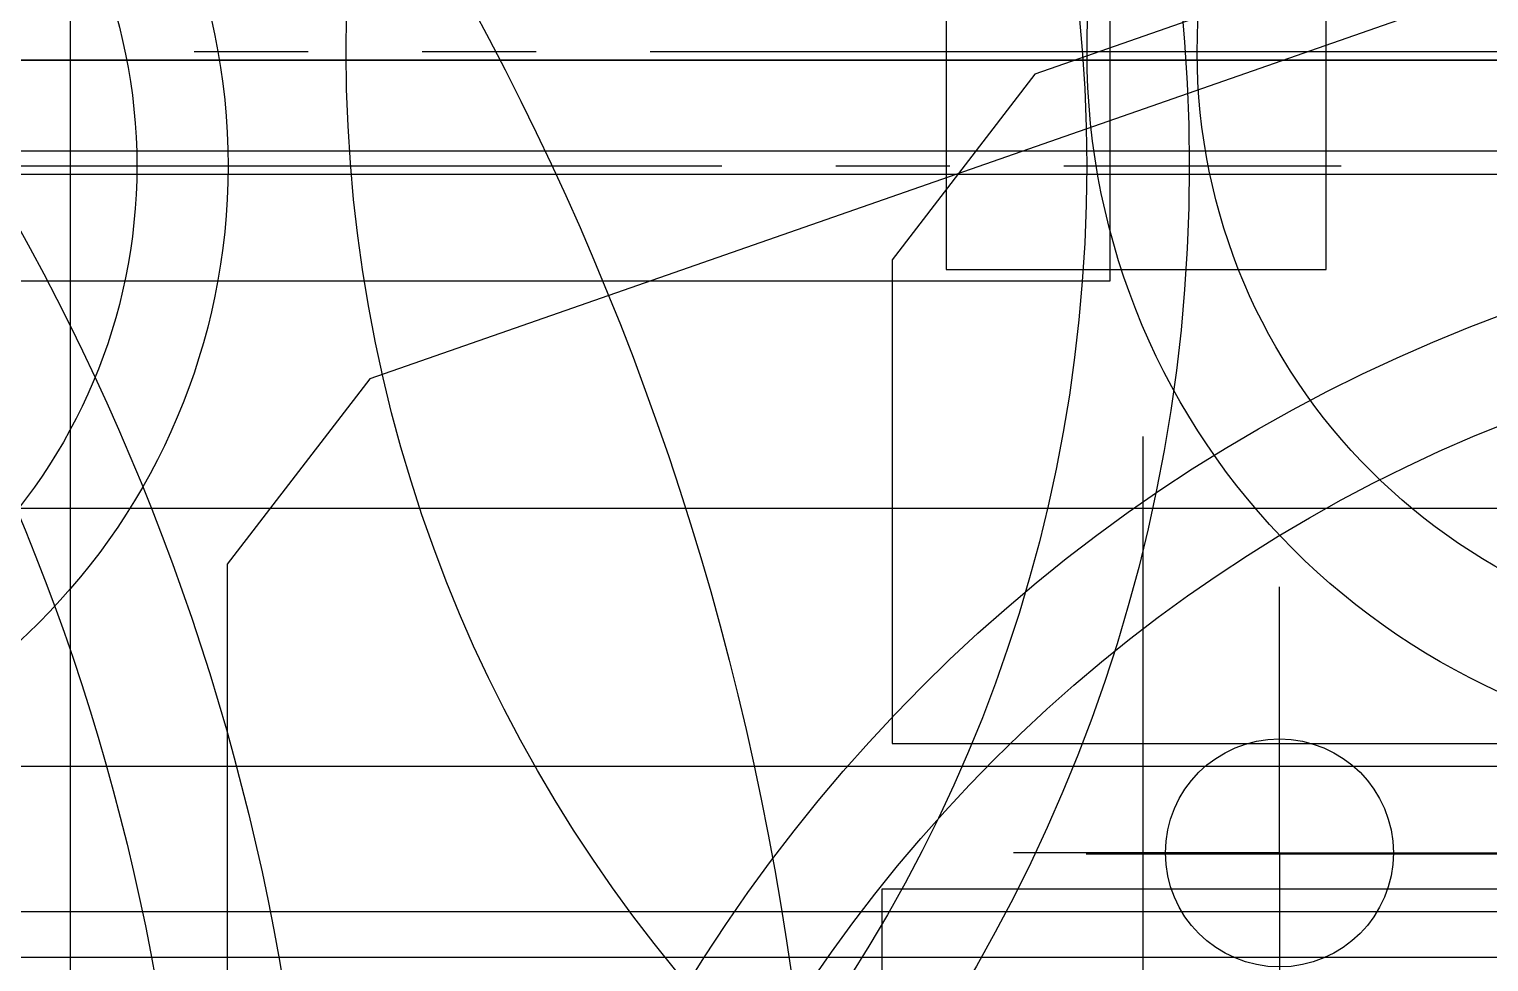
# Model space of a CAD drawing. Extents: x -381 to 213, y -63 to 250.
# Drawn here: x -90.64 to -71.43, y 18.1 to 30.37 of the extents above; entities that cross this region are included whole.
import ezdxf

# ---------------------------------------------------------------- set-up
doc = ezdxf.new("R2010")
doc.units = 0
doc.header["$MEASUREMENT"] = 0
for name, pattern in [('K5LT65535', [0]), ('K5LT_AXLED', [19.5, 15, -1.5, 1.5, -1.5]), ('K5LT_BASIC', [0])]:
    doc.linetypes.add(name, pattern=pattern)
doc.layers.add('Системный слой', color=7, linetype='Continuous')

# ---------------------------------------------------------------- blocks, each defined once
blk = doc.blocks.new('*U')
at = {"layer": 'Системный слой', "color": 5, "linetype": 'K5LT_BASIC'}
for p, q in [((-120.649, 31.806), (-120.649, 24.306)), ((-115.649, 24.306), (-115.649, 31.806)), ((20.099, -1.68), (20.099, 28.32)), ((-120.649, 24.306), (-115.649, 24.306)), ((43.495, 21.831), (-41.505, 21.831)), ((33.378, 11.223), (-46.622, 11.223)), ((156.17, 1.223), (-168.83, 1.223)), ((-46.622, 1.223), (33.378, 1.223)), ((-168.83, -0.277), (156.17, -0.277)), ((0.099, -1.68), (20.099, -1.68))]:
    blk.add_line(p, q, dxfattribs=at)
at = {"layer": 'Системный слой', "color": 30, "linetype": 'K5LT_AXLED'}
for p, q in [((-118.058, 12.608), (-118.058, 22.108)), ((-118.058, 12.608), (-127.558, 12.608)), ((29.045, 1.333), (8.045, 1.333)), ((29.045, 1.333), (14.545, 1.333)), ((29.045, 1.333), (19.245, 1.333)), ((-0.009, -0.168), (23.141, -0.168)), ((-0.009, -0.168), (21.791, -0.168)), ((-0.009, -0.168), (9.291, -0.168)), ((22.327, -9.208), (22.327, -5.708)), ((22.327, -9.208), (18.827, -9.208)), ((22.327, -9.208), (25.827, -9.208)), ((22.327, -9.208), (22.327, -12.708))]:
    blk.add_line(p, q, dxfattribs=at)
blk = doc.blocks.new('*F')
at = {"layer": 'Системный слой', "color": 5, "linetype": 'K5LT65535'}
for points in [[(-51.102, 49.761), (-128.234, 22.87), (-130.112, 20.429), (-130.112, 14.065), (-53.877, 14.065), (-43.829, 42.392), (-43.829, 45.933)], [(57.084, 15.692), (54.357, 42.488), (52.06, 44.784), (7.561, 44.784), (6.412, 41.243), (6.412, -18.732)], [(-2.296, 17.128), (-38.374, 17.128), (-38.374, 39.425), (-36.125, 41.674), (-4.114, 41.674), (-2.313, 39.736), (-2.296, 17.128)], [(61.31, -34.166), (-32.345, -34.121), (-47.082, -29.094), (-58.662, -6.988), (-60.958, -2.49), (-65.073, -0.385), (-75.983, 2.103), (-86.605, 2.103), (-95.888, 2.103), (-104.022, -0.385), (-108.998, -5.361), (-114.262, -13.687), (-130.243, -13.687), (-130.243, 12.152), (-51.58, 12.152), (-42.01, -15.983), (-39.427, -18.567), (-35.886, -20.385), (-31.867, -21.534), (54.835, -21.534), (57.084, -19.285), (57.084, 15.692), (64.596, 15.692), (64.622, 7.622)]]:
    blk.add_lwpolyline(points, dxfattribs=at)
at = {"layer": 'Системный слой', "color": 5, "linetype": 'K5LT_BASIC'}
for centre, radius in [((94.013, 5.981), 62.534), ((94.013, 5.981), 62.534), ((94.013, 5.981), 37.817), ((94.013, 5.981), 37.817), ((94.013, 5.981), 31.192), ((94.013, 5.981), 31.192), ((94.013, 5.982), 29.543), ((94.013, 5.982), 29.543), ((-0.009, -0.168), 21.15), ((29.045, 1.333), 19), ((-0.009, -0.168), 19.8), ((29.045, 1.333), 9.25), ((29.045, 1.333), 7.8), ((-0.009, -0.168), 8.5), ((-0.009, -0.168), 7.3), ((22.327, -9.208), 1.5)]:
    blk.add_circle(centre, radius, dxfattribs=at)
at = {"layer": 'Системный слой'}
blk.add_blockref('*U', (0, 0), dxfattribs=at)
blk.add_blockref('*U', (0, 0), dxfattribs=at)
blk.add_blockref('*U', (0, 0), dxfattribs=at)
blk.add_blockref('*U', (0, 0), dxfattribs=at)
blk.add_blockref('*U', (0, 0), dxfattribs=at)
blk.add_blockref('*U', (0, 0), dxfattribs=at)
blk.add_blockref('*U', (0, 0), dxfattribs=at)
blk.add_blockref('*U', (0, 0), dxfattribs=at)
blk.add_blockref('*U', (0, 0), dxfattribs=at)
blk.add_blockref('*U', (0, 0), dxfattribs=at)
blk.add_blockref('*U', (0, 0), dxfattribs=at)
blk.add_blockref('*U', (0, 0), dxfattribs=at)
blk.add_blockref('*U', (0, 0), dxfattribs=at)
blk.add_blockref('*U', (0, 0), dxfattribs=at)
blk.add_blockref('*U', (0, 0), dxfattribs=at)
blk.add_blockref('*U', (0, 0), dxfattribs=at)
blk.add_blockref('*U', (0, 0), dxfattribs=at)
blk.add_blockref('*U', (0, 0), dxfattribs=at)
blk.add_blockref('*U', (0, 0), dxfattribs=at)
blk.add_blockref('*U', (0, 0), dxfattribs=at)
blk.add_blockref('*U', (0, 0), dxfattribs=at)
blk.add_blockref('*U', (0, 0), dxfattribs=at)
blk.add_blockref('*U', (0, 0), dxfattribs=at)
blk.add_blockref('*U', (0, 0), dxfattribs=at)
blk.add_blockref('*U', (0, 0), dxfattribs=at)
blk.add_blockref('*U', (0, 0), dxfattribs=at)
blk.add_blockref('*U', (0, 0), dxfattribs=at)
blk.add_blockref('*U', (0, 0), dxfattribs=at)
blk.add_blockref('*U', (0, 0), dxfattribs=at)
blk.add_blockref('*U', (0, 0), dxfattribs=at)
blk.add_blockref('*U', (0, 0), dxfattribs=at)
blk.add_blockref('*U', (0, 0), dxfattribs=at)
blk.add_blockref('*U', (0, 0), dxfattribs=at)
blk.add_blockref('*U', (0, 0), dxfattribs=at)
blk.add_blockref('*U', (0, 0), dxfattribs=at)
blk.add_blockref('*U', (0, 0), dxfattribs=at)
blk.add_blockref('*U', (0, 0), dxfattribs=at)
blk.add_blockref('*U', (0, 0), dxfattribs=at)
blk.add_blockref('*U', (0, 0), dxfattribs=at)
blk.add_blockref('*U', (0, 0), dxfattribs=at)
blk.add_blockref('*U', (0, 0), dxfattribs=at)
blk.add_blockref('*U', (0, 0), dxfattribs=at)
blk.add_blockref('*U', (0, 0), dxfattribs=at)
blk.add_blockref('*U', (0, 0), dxfattribs=at)
blk.add_blockref('*U', (0, 0), dxfattribs=at)
blk.add_blockref('*U', (0, 0), dxfattribs=at)
blk.add_blockref('*U', (0, 0), dxfattribs=at)
blk.add_blockref('*U', (0, 0), dxfattribs=at)
blk.add_blockref('*U', (0, 0), dxfattribs=at)
blk.add_blockref('*U', (0, 0), dxfattribs=at)
blk.add_blockref('*U', (0, 0), dxfattribs=at)
blk.add_blockref('*U', (0, 0), dxfattribs=at)
blk.add_blockref('*U', (0, 0), dxfattribs=at)
blk.add_blockref('*U', (0, 0), dxfattribs=at)
blk.add_blockref('*U', (0, 0), dxfattribs=at)
blk.add_blockref('*U', (0, 0), dxfattribs=at)
blk.add_blockref('*U', (0, 0), dxfattribs=at)
blk.add_blockref('*U', (0, 0), dxfattribs=at)
blk.add_blockref('*U', (0, 0), dxfattribs=at)
blk.add_blockref('*U', (0, 0), dxfattribs=at)
blk.add_blockref('*U', (0, 0), dxfattribs=at)
blk.add_blockref('*U', (0, 0), dxfattribs=at)
blk.add_blockref('*U', (0, 0), dxfattribs=at)
blk.add_blockref('*U', (0, 0), dxfattribs=at)
blk.add_blockref('*U', (0, 0), dxfattribs=at)
blk.add_blockref('*U', (0, 0), dxfattribs=at)
blk.add_blockref('*U', (0, 0), dxfattribs=at)
blk.add_blockref('*U', (0, 0), dxfattribs=at)
blk.add_blockref('*U', (0, 0), dxfattribs=at)
blk.add_blockref('*U', (0, 0), dxfattribs=at)
blk.add_blockref('*U', (0, 0), dxfattribs=at)
blk.add_blockref('*U', (0, 0), dxfattribs=at)
blk.add_blockref('*U', (0, 0), dxfattribs=at)
blk.add_blockref('*U', (0, 0), dxfattribs=at)
blk.add_blockref('*U', (0, 0), dxfattribs=at)
blk.add_blockref('*U', (0, 0), dxfattribs=at)
blk.add_blockref('*U', (0, 0), dxfattribs=at)
blk.add_blockref('*U', (0, 0), dxfattribs=at)
blk.add_blockref('*U', (0, 0), dxfattribs=at)
blk.add_blockref('*U', (0, 0), dxfattribs=at)
blk.add_blockref('*U', (0, 0), dxfattribs=at)
blk.add_blockref('*U', (0, 0), dxfattribs=at)
blk.add_blockref('*U', (0, 0), dxfattribs=at)
blk.add_blockref('*U', (0, 0), dxfattribs=at)
blk.add_blockref('*U', (0, 0), dxfattribs=at)
blk.add_blockref('*U', (0, 0), dxfattribs=at)
blk.add_blockref('*U', (0, 0), dxfattribs=at)
blk.add_blockref('*U', (0, 0), dxfattribs=at)
blk.add_blockref('*U', (0, 0), dxfattribs=at)
blk.add_blockref('*U', (0, 0), dxfattribs=at)
blk.add_blockref('*U', (0, 0), dxfattribs=at)
blk.add_blockref('*U', (0, 0), dxfattribs=at)
blk.add_blockref('*U', (0, 0), dxfattribs=at)
blk.add_blockref('*U', (0, 0), dxfattribs=at)
blk.add_blockref('*U', (0, 0), dxfattribs=at)
blk.add_blockref('*U', (0, 0), dxfattribs=at)
blk.add_blockref('*U', (0, 0), dxfattribs=at)
blk.add_blockref('*U', (0, 0), dxfattribs=at)
blk.add_blockref('*U', (0, 0), dxfattribs=at)
blk.add_blockref('*U', (0, 0), dxfattribs=at)
blk.add_blockref('*U', (0, 0), dxfattribs=at)
blk.add_blockref('*U', (0, 0), dxfattribs=at)
blk.add_blockref('*U', (0, 0), dxfattribs=at)
blk.add_blockref('*U', (0, 0), dxfattribs=at)
blk.add_blockref('*U', (0, 0), dxfattribs=at)
blk.add_blockref('*U', (0, 0), dxfattribs=at)
blk.add_blockref('*U', (0, 0), dxfattribs=at)
blk.add_blockref('*U', (0, 0), dxfattribs=at)
blk.add_blockref('*U', (0, 0), dxfattribs=at)
blk.add_blockref('*U', (0, 0), dxfattribs=at)
blk.add_blockref('*U', (0, 0), dxfattribs=at)
blk.add_blockref('*U', (0, 0), dxfattribs=at)
blk.add_blockref('*U', (0, 0), dxfattribs=at)
blk.add_blockref('*U', (0, 0), dxfattribs=at)
blk.add_blockref('*U', (0, 0), dxfattribs=at)
blk.add_blockref('*U', (0, 0), dxfattribs=at)
blk.add_blockref('*U', (0, 0), dxfattribs=at)
blk.add_blockref('*U', (0, 0), dxfattribs=at)
blk.add_blockref('*U', (0, 0), dxfattribs=at)
blk.add_blockref('*U', (0, 0), dxfattribs=at)
blk.add_blockref('*U', (0, 0), dxfattribs=at)
blk.add_blockref('*U', (0, 0), dxfattribs=at)
blk.add_blockref('*U', (0, 0), dxfattribs=at)
blk.add_blockref('*U', (0, 0), dxfattribs=at)
blk.add_blockref('*U', (0, 0), dxfattribs=at)
blk.add_blockref('*U', (0, 0), dxfattribs=at)
blk.add_blockref('*U', (0, 0), dxfattribs=at)
blk.add_blockref('*U', (0, 0), dxfattribs=at)
blk.add_blockref('*U', (0, 0), dxfattribs=at)
blk.add_blockref('*U', (0, 0), dxfattribs=at)
blk.add_blockref('*U', (0, 0), dxfattribs=at)
blk.add_blockref('*U', (0, 0), dxfattribs=at)
blk.add_blockref('*U', (0, 0), dxfattribs=at)
blk.add_blockref('*U', (0, 0), dxfattribs=at)
blk.add_blockref('*U', (0, 0), dxfattribs=at)
blk.add_blockref('*U', (0, 0), dxfattribs=at)
blk.add_blockref('*U', (0, 0), dxfattribs=at)
blk.add_blockref('*U', (0, 0), dxfattribs=at)
blk.add_blockref('*U', (0, 0), dxfattribs=at)
blk.add_blockref('*U', (0, 0), dxfattribs=at)
blk.add_blockref('*U', (0, 0), dxfattribs=at)
blk.add_blockref('*U', (0, 0), dxfattribs=at)
blk.add_blockref('*U', (0, 0), dxfattribs=at)
blk.add_blockref('*U', (0, 0), dxfattribs=at)
blk.add_blockref('*U', (0, 0), dxfattribs=at)
blk.add_blockref('*U', (0, 0), dxfattribs=at)
blk.add_blockref('*U', (0, 0), dxfattribs=at)
blk.add_blockref('*U', (0, 0), dxfattribs=at)
blk.add_blockref('*U', (0, 0), dxfattribs=at)
blk.add_blockref('*U', (0, 0), dxfattribs=at)
blk.add_blockref('*U', (0, 0), dxfattribs=at)
blk.add_blockref('*U', (0, 0), dxfattribs=at)
blk.add_blockref('*U', (0, 0), dxfattribs=at)
blk.add_blockref('*U', (0, 0), dxfattribs=at)
blk.add_blockref('*U', (0, 0), dxfattribs=at)
blk.add_blockref('*U', (0, 0), dxfattribs=at)
blk.add_blockref('*U', (0, 0), dxfattribs=at)
blk.add_blockref('*U', (0, 0), dxfattribs=at)
blk.add_blockref('*U', (0, 0), dxfattribs=at)
blk.add_blockref('*U', (0, 0), dxfattribs=at)
blk.add_blockref('*U', (0, 0), dxfattribs=at)
blk.add_blockref('*U', (0, 0), dxfattribs=at)
blk.add_blockref('*U', (0, 0), dxfattribs=at)
blk.add_blockref('*U', (0, 0), dxfattribs=at)
blk.add_blockref('*U', (0, 0), dxfattribs=at)
blk.add_blockref('*U', (0, 0), dxfattribs=at)
blk.add_blockref('*U', (0, 0), dxfattribs=at)
blk.add_blockref('*U', (0, 0), dxfattribs=at)
blk.add_blockref('*U', (0, 0), dxfattribs=at)
blk.add_blockref('*U', (0, 0), dxfattribs=at)
blk.add_blockref('*U', (0, 0), dxfattribs=at)
blk.add_blockref('*U', (0, 0), dxfattribs=at)
blk.add_blockref('*U', (0, 0), dxfattribs=at)
blk.add_blockref('*U', (0, 0), dxfattribs=at)
blk.add_blockref('*U', (0, 0), dxfattribs=at)
blk.add_blockref('*U', (0, 0), dxfattribs=at)
blk.add_blockref('*U', (0, 0), dxfattribs=at)
blk.add_blockref('*U', (0, 0), dxfattribs=at)
blk.add_blockref('*U', (0, 0), dxfattribs=at)
blk.add_blockref('*U', (0, 0), dxfattribs=at)
blk.add_blockref('*U', (0, 0), dxfattribs=at)
blk.add_blockref('*U', (0, 0), dxfattribs=at)
blk.add_blockref('*U', (0, 0), dxfattribs=at)
blk.add_blockref('*U', (0, 0), dxfattribs=at)
blk.add_blockref('*U', (0, 0), dxfattribs=at)
blk.add_blockref('*U', (0, 0), dxfattribs=at)
blk.add_blockref('*U', (0, 0), dxfattribs=at)
blk.add_blockref('*U', (0, 0), dxfattribs=at)
blk.add_blockref('*U', (0, 0), dxfattribs=at)
blk.add_blockref('*U', (0, 0), dxfattribs=at)
blk.add_blockref('*U', (0, 0), dxfattribs=at)
blk.add_blockref('*U', (0, 0), dxfattribs=at)
blk.add_blockref('*U', (0, 0), dxfattribs=at)
blk.add_blockref('*U', (0, 0), dxfattribs=at)
blk.add_blockref('*U', (0, 0), dxfattribs=at)
blk.add_blockref('*U', (0, 0), dxfattribs=at)
blk.add_blockref('*U', (0, 0), dxfattribs=at)
blk.add_blockref('*U', (0, 0), dxfattribs=at)
blk.add_blockref('*U', (0, 0), dxfattribs=at)
blk.add_blockref('*U', (0, 0), dxfattribs=at)
blk.add_blockref('*U', (0, 0), dxfattribs=at)
blk.add_blockref('*U', (0, 0), dxfattribs=at)
blk.add_blockref('*U', (0, 0), dxfattribs=at)
blk.add_blockref('*U', (0, 0), dxfattribs=at)
blk.add_blockref('*U', (0, 0), dxfattribs=at)
blk.add_blockref('*U', (0, 0), dxfattribs=at)
blk.add_blockref('*U', (0, 0), dxfattribs=at)

msp = doc.modelspace()

# ---------------------------------------------------------------- block references
at = {"layer": 'Системный слой'}
for p in [(-96.515, 28.741), (-63.927, 6.935), (50.828, 6.909), (-212.068, 6.637), (10.927, 6.609), (42.075, 2.903)]:
    msp.add_blockref('*F', p, dxfattribs=at)

doc.saveas('drawing.dxf')
